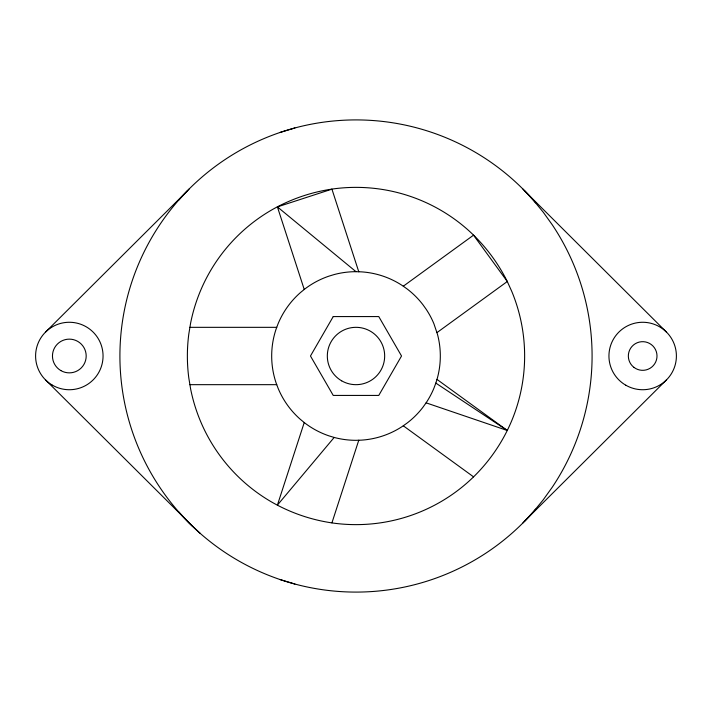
<?xml version="1.0" encoding="UTF-8"?>
<svg xmlns="http://www.w3.org/2000/svg" width="712" height="712" viewBox="0 0 712 712"><rect width="100%" height="100%" fill="white"/><g stroke="black" fill="none" stroke-linecap="round" stroke-linejoin="round"><path stroke-width="1.07" d="M435.842 383.101L437.444 377.823A84.319 84.319 0 0 0 437.444 334.177L433.902 323.738A84.319 84.319 0 0 0 426.105 309.159L422.892 304.674A84.319 84.319 0 0 0 407.326 289.108L402.841 285.895A84.319 84.319 0 0 0 361.518 271.868L356 271.681A84.319 84.319 0 0 0 334.177 274.556L328.899 276.158A84.319 84.319 0 0 0 304.674 289.108L300.411 292.605A84.319 84.319 0 0 0 278.098 323.738L276.158 328.899A84.319 84.319 0 0 0 276.158 383.101L278.098 388.262A84.319 84.319 0 0 0 300.411 419.395L304.674 422.892A84.319 84.319 0 0 0 328.899 435.842L334.177 437.444A84.319 84.319 0 0 0 356 440.319L361.518 440.132A84.319 84.319 0 0 0 402.841 426.105L407.326 422.892A84.319 84.319 0 0 0 422.892 407.326L426.105 402.841A84.319 84.319 0 0 0 433.902 388.262L435.842 383.101L507.291 430.484L426.105 402.841M304.238 422.536L277.413 505.102L334.177 437.444M331.934 522.848L358.777 440.221M178.498 200.339L189.063 189.063M522.937 522.937L533.502 511.661L543.301 499.717L552.298 487.159A236.081 236.081 0 0 0 552.298 224.841L543.301 212.283L533.502 200.339L522.937 189.063M45.479 332.148L187.372 190.869M524.628 521.131L666.521 379.852M403.286 286.206L473.542 235.165L507.238 281.418L511.794 291.466A168.628 168.628 0 0 1 511.794 420.534C501.88 444.315 486.518 465.755 467.188 482.781A168.628 168.628 0 0 1 333.99 523.187C312.105 520.241 290.843 513.023 271.681 502.04A168.628 168.628 0 0 1 190.611 388.894L188.814 378.01A168.628 168.628 0 0 1 188.814 333.99L190.611 323.106A168.628 168.628 0 0 1 271.681 209.96C290.843 198.977 312.105 191.759 333.99 188.814A168.628 168.628 0 0 1 467.188 229.22C483.742 243.824 497.412 261.642 507.238 281.418M436.963 332.611L507.291 281.516M304.238 289.464L277.413 206.898L331.934 189.152L358.777 271.779M280.11 132.441L294.893 127.964M189.908 327.333L276.745 327.333M189.908 384.667L276.745 384.667M280.11 579.559L294.893 584.036M436.963 379.389L507.291 430.484M403.286 425.794L473.542 476.835M277.413 206.898L356 271.681M200.339 533.502L189.063 522.937L178.498 511.661M524.628 190.869L666.521 332.148M45.479 379.852L192.952 526.577M535.664 509.16A236.081 236.081 0 0 1 193.539 527.298A236.081 236.081 0 0 1 193.539 184.702A236.081 236.081 0 0 1 535.664 202.84M333.234 316.573L310.468 356L333.234 395.427L378.766 395.427L401.532 356L378.766 316.573L333.234 316.573M625.812 385.21A33.722 33.722 0 0 0 676.4 356A33.722 33.722 0 0 0 625.812 326.79A33.722 33.722 0 0 0 625.812 385.21M52.466 385.21A33.722 33.722 0 0 0 103.053 356A33.722 33.722 0 0 0 52.466 326.79A33.722 33.722 0 0 0 52.466 385.21M60.894 370.605A16.866 16.866 0 0 0 86.188 356A16.866 16.866 0 0 0 60.894 341.395A16.866 16.866 0 0 0 60.894 370.605M341.662 380.831A28.667 28.667 0 0 0 384.667 356A28.667 28.667 0 0 0 341.662 331.169A28.667 28.667 0 0 0 341.662 380.831M633.947 367.374A14.338 14.338 0 0 0 656.882 357.869A14.338 14.338 0 0 0 637.187 342.757A14.338 14.338 0 0 0 633.947 367.374"/></g></svg>
